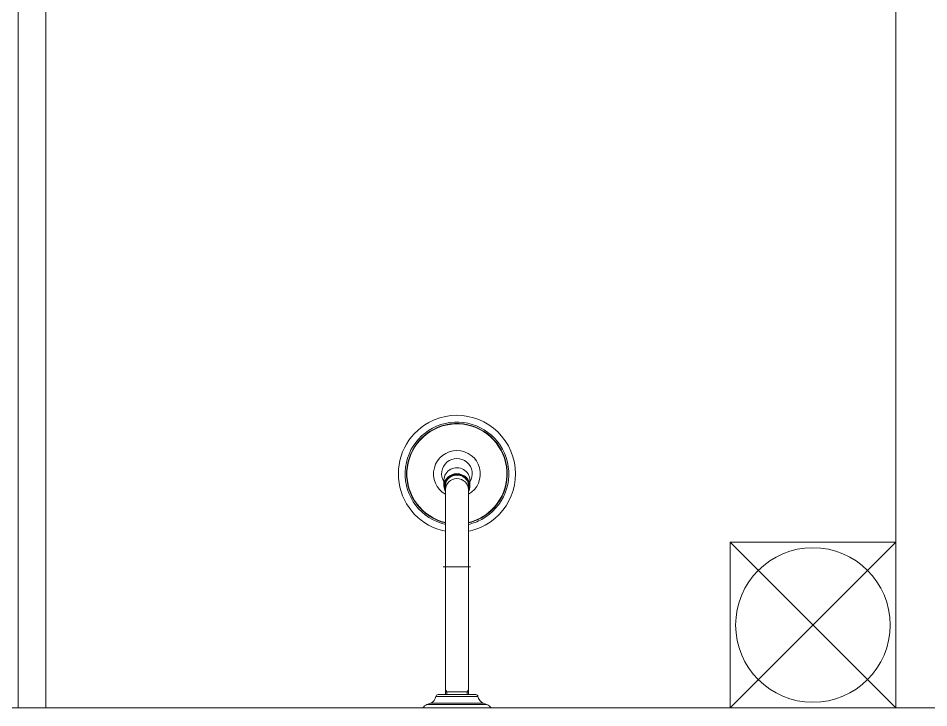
# Model space of a CAD drawing. Header units: millimetres. Extents: x 206 to 837, y 40 to 323.
# Drawn here: x 690.459 to 691.284, y 258.242 to 258.867 of the extents above; entities that cross this region are included whole.
import ezdxf

# ---------------------------------------------------------------- set-up
doc = ezdxf.new("R2010")
doc.units = ezdxf.units.MM
doc.linetypes.add('DASHDOT', pattern=[25.4, 12.7, -6.35, 0, -6.35])
doc.layers.add('I-ARQ', color=8, linetype='Continuous', lineweight=0)

msp = doc.modelspace()

# ---------------------------------------------------------------- linework, layer by layer
at = {"layer": 'I-ARQ'}
for p, q in [((690.45903, 258.24243), (690.45903, 259.60243)), ((690.48403, 259.60243), (690.48403, 258.24243)), ((691.25403, 258.24243), (691.25403, 259.60243)), ((691.25403, 258.39243), (691.10403, 258.24243)), ((691.25403, 258.24243), (691.10403, 258.39243)), ((691.10403, 258.39243), (691.10403, 258.24243)), ((691.25403, 258.39243), (691.10403, 258.39243)), ((691.25403, 258.24243), (691.25403, 258.39243)), ((692.10903, 258.24243), (689.63403, 258.24243)), ((691.10403, 258.24243), (691.25403, 258.24243))]:
    msp.add_line(p, q, dxfattribs=at)
for points in [[(690.8462, 258.40233, -0.700978), (690.8311, 258.50093, -1), (690.88197, 258.40781, -0.07613), (690.86687, 258.40233)], [(690.86687, 258.40857, 0.06962), (690.87904, 258.41317, 5.480122), (690.8462, 258.40857)], [(690.8462, 258.43589, -3.836175), (690.86687, 258.43589)], [(690.84477, 258.44703, -1.802734), (690.8683, 258.44703)], [(690.83746, 258.25269, -0.280777), (690.83258, 258.24659)], [(690.87561, 258.25269, 0.377188), (690.87362, 258.25444), (690.83945, 258.25444, 0.377188), (690.83746, 258.25269)], [(690.88049, 258.24659, -0.280777), (690.87561, 258.25269)]]:
    msp.add_lwpolyline(points, format="xyb", dxfattribs=at)
at = {"layer": 'I-ARQ', "ltscale": 0.06322}
for points in [[(690.86687, 258.40857), (690.86687, 258.40993, 0.067971), (690.87841, 258.41433, 5.429636), (690.8462, 258.40993)], [(690.86687, 258.43589), (690.86687, 258.41026, 0.067551), (690.87825, 258.41462, 5.416932), (690.8462, 258.41026)]]:
    msp.add_lwpolyline(points, format="xyb", dxfattribs=at)
at = {"layer": 'I-ARQ', "ltscale": 0.067122}
msp.add_lwpolyline([(690.84477, 258.44884), (690.84477, 258.44335, 0.128945), (690.8462, 258.43818)], format="xyb", dxfattribs=at)
at = {"layer": 'I-ARQ', "ltscale": 0.067121}
for points in [[(690.8683, 258.44703), (690.8683, 258.44884)], [(690.8683, 258.44347), (690.8683, 258.44703)]]:
    msp.add_lwpolyline(points, dxfattribs=at)
at = {"layer": 'I-ARQ', "ltscale": 0.06322}
for points in [[(690.8462, 258.44538), (690.8462, 258.43589)], [(690.86687, 258.44538), (690.86687, 258.43589)], [(690.8462, 258.43589), (690.8462, 258.40233)], [(690.86687, 258.40857), (690.86687, 258.40233)], [(690.8462, 258.40233), (690.8462, 258.37007)], [(690.86687, 258.40233), (690.86687, 258.37007)]]:
    msp.add_lwpolyline(points, dxfattribs=at)
at = {"layer": 'I-ARQ', "linetype": 'DASHDOT', "ltscale": 0.30975}
msp.add_lwpolyline([(690.84413, 258.37007), (690.86894, 258.37007)], dxfattribs=at)
at = {"layer": 'I-ARQ'}
for points in [[(690.8462, 258.25444), (690.8462, 258.37007)], [(690.86687, 258.25444), (690.86687, 258.37007)]]:
    msp.add_lwpolyline(points, dxfattribs=at)
at = {"layer": 'I-ARQ', "ltscale": 0.258125}
msp.add_lwpolyline([(690.86687, 258.37007), (690.8462, 258.37007)], dxfattribs=at)
at = {"layer": 'I-ARQ', "ltscale": 0.029062}
for points in [[(690.84723, 258.25444), (690.84723, 258.25677), (690.8462, 258.25856)], [(690.86584, 258.25444), (690.86584, 258.25677)]]:
    msp.add_lwpolyline(points, dxfattribs=at)
at = {"layer": 'I-ARQ', "ltscale": 0.025813}
msp.add_lwpolyline([(690.86584, 258.25677), (690.86687, 258.25856)], dxfattribs=at)
at = {"layer": 'I-ARQ', "ltscale": 0.352288}
msp.add_lwpolyline([(690.87561, 258.25269), (690.83746, 258.25269)], dxfattribs=at)
at = {"layer": 'I-ARQ', "ltscale": 0.242325}
msp.add_lwpolyline([(690.86687, 258.25677), (690.8462, 258.25677)], dxfattribs=at)
at = {"layer": 'I-ARQ', "ltscale": 0.218093}
msp.add_lwpolyline([(690.86584, 258.25677), (690.84837, 258.25677)], dxfattribs=at)
at = {"layer": 'I-ARQ', "ltscale": 0.200747}
msp.add_lwpolyline([(690.8294, 258.24543, 0.164371), (690.82565, 258.24243), (690.88742, 258.24243, 0.164371), (690.88367, 258.24543)], format="xyb", dxfattribs=at)
at = {"layer": 'I-ARQ'}
msp.add_lwpolyline([(690.88367, 258.24543), (690.8294, 258.24543), (690.83258, 258.24659), (690.88049, 258.24659)], close=True, dxfattribs=at)
msp.add_circle((691.17903, 258.31743), 0.07, dxfattribs=at)
at = {"layer": 'I-ARQ', "extrusion": (-2.21397e-44, -1.84636e-46, -1)}
for centre, major_axis, ratio, start_param, end_param in [((690.85653, 258.44884), (0.01176, 0), 0.939693, 3.141564, 4.212389), ((690.85653, 258.44884), (0.01176, 0), 0.939693, 4.212389, 6.283156), ((690.85653, 258.4433), (0.01126, 0), 0.939693, 2.733002, 6.691777), ((690.85653, 258.4433), (0.01116, 0), 0.939693, 2.754135, 6.670643), ((690.85653, 258.44347), (0.01176, 0), 0.939692, 3.141597, 6.283189), ((690.85653, 258.44342), (0.01055, 0), 0.939693, 3.141564, 4.212389), ((690.85653, 258.44032), (0.01034, 0), 0.939693, 3.141593, 6.283185), ((690.85653, 258.44342), (0.01055, 0), 0.939693, 4.212389, 6.283156), ((690.85653, 258.44342), (0.01055, 0), 0.939693, 2.942153, 3.141564), ((690.85653, 258.44398), (0.00722, 0.00722), 1, 3.73929, 3.900306), ((690.85653, 258.44398), (0.00722, 0.00722), 1, 0.812086, 0.973103), ((690.85654, 258.44347), (-0.01176, 0.00001), 0.942388, 3.140774, 3.638398), ((690.85653, 258.44342), (0.01055, 0), 0.939693, -0.000029, 0.199444)]:
    msp.add_ellipse(centre, major_axis=major_axis, ratio=ratio, start_param=start_param, end_param=end_param, dxfattribs=at)

doc.saveas('drawing.dxf')
